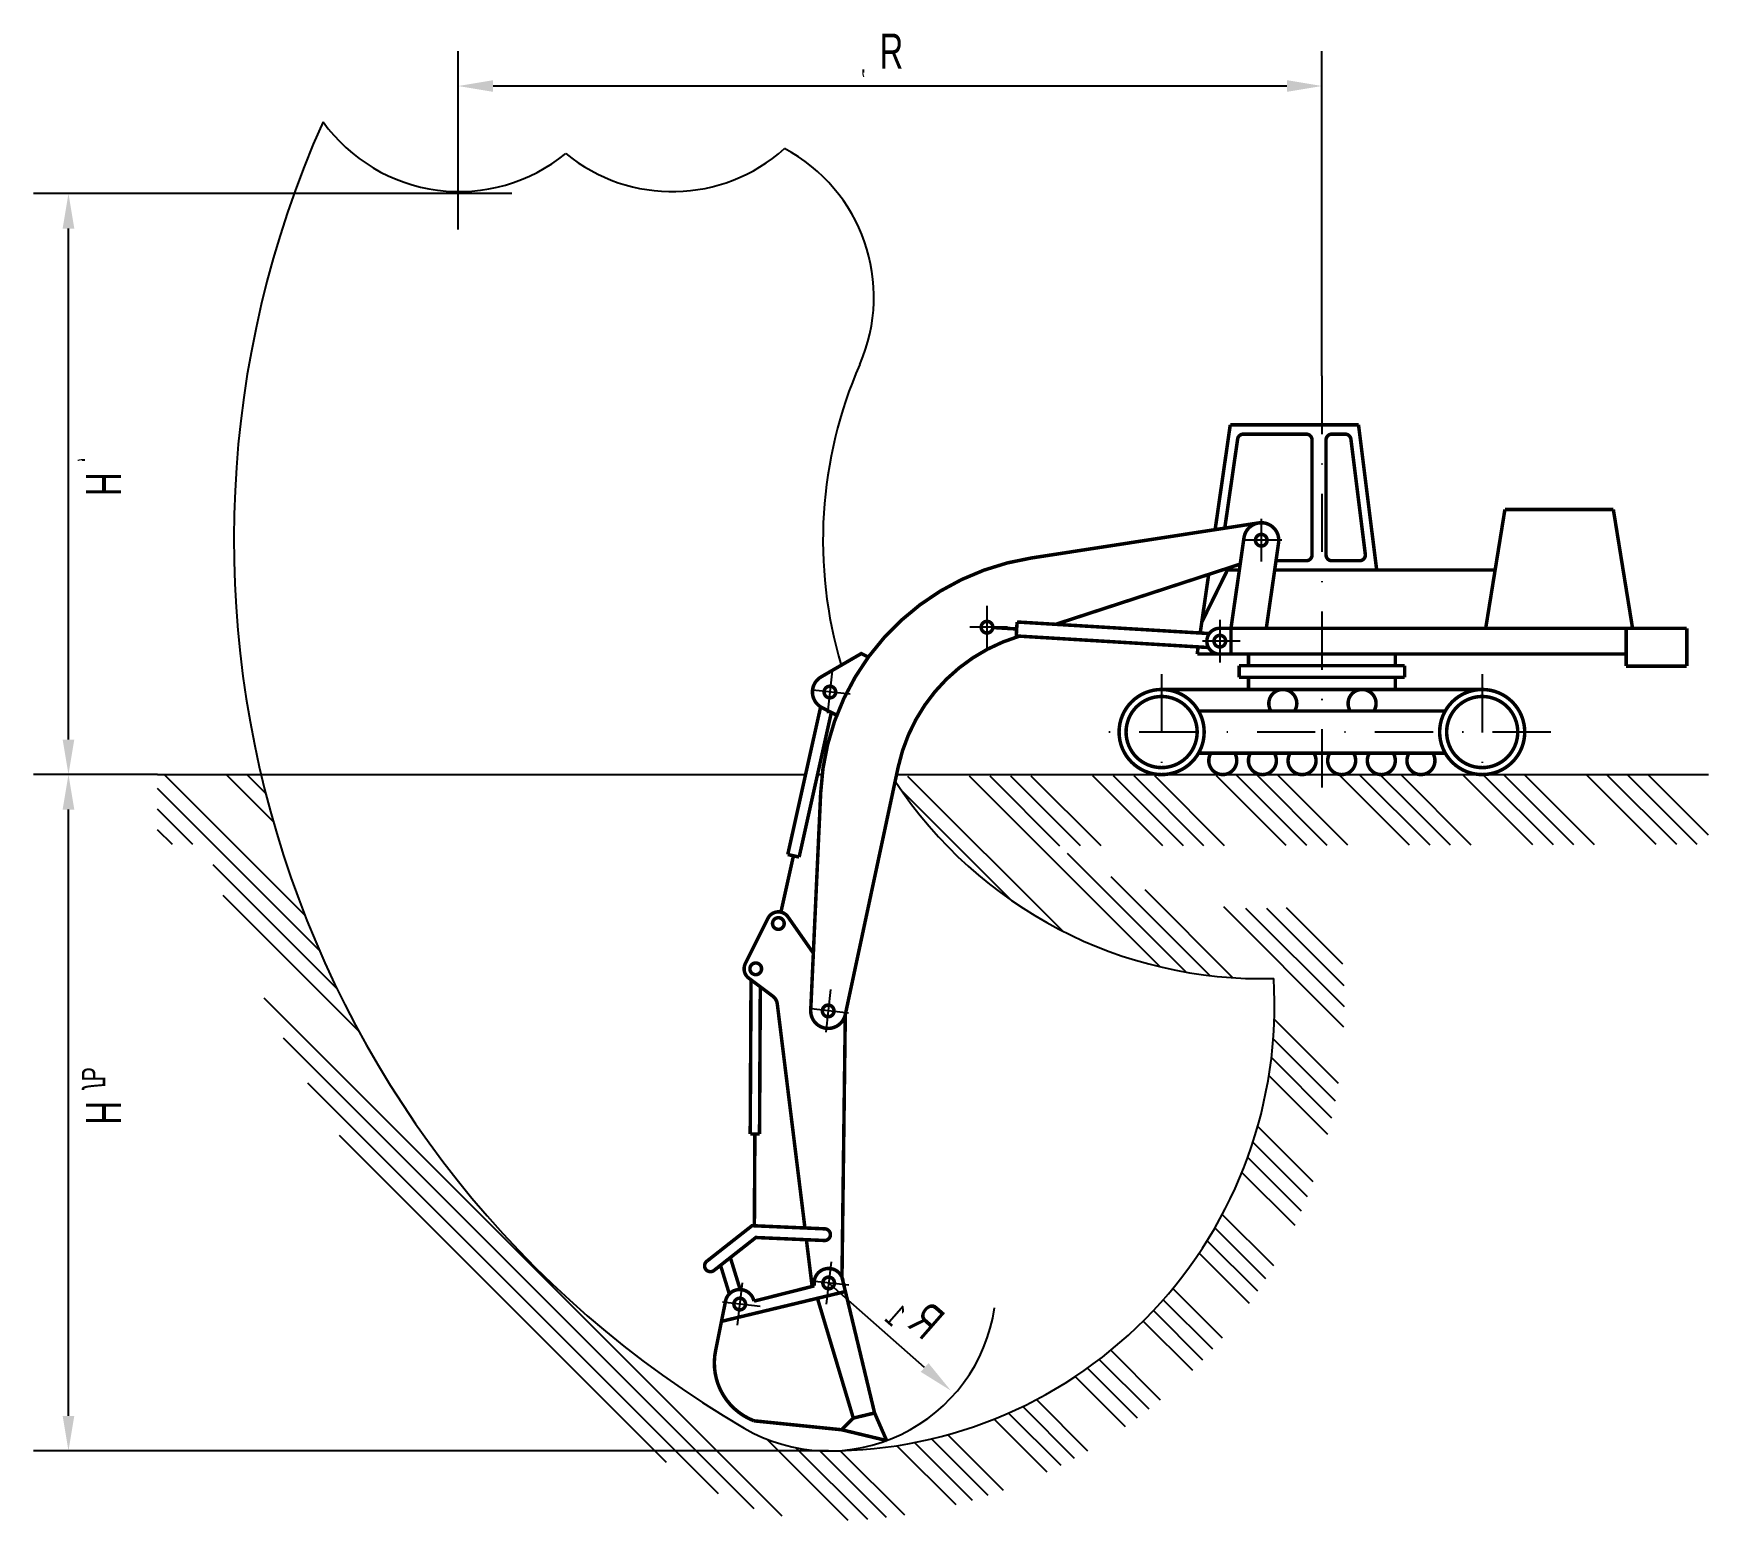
# Model space of a CAD drawing. Extents: x 178 to 322, y 35 to 163.
import ezdxf

# ---------------------------------------------------------------- set-up
doc = ezdxf.new("R2010")
doc.units = 0
doc.header["$LTSCALE"] = 25
doc.header["$MEASUREMENT"] = 0
doc.linetypes.add('CENTERM', pattern=[0.4, 0.2, -0.1, 0, -0.1])
doc.layers.get('0').update_dxf_attribs({"linetype": 'CONTINUOUS'})
doc.layers.add('Ћ‘€', color=1, linetype='CENTERM')
doc.styles.add('CYRILLC', font='Cyrillc', dxfattribs={"width": 0.7, "height": 3})
doc.styles.add('‘’ЂЌ„Ђђ’', font='txt')
doc.dimstyles.get("Standard").update_dxf_attribs({"dimtxt": 0.18, "dimasz": 0.18, "dimexe": 0.18, "dimexo": 0.0625, "dimgap": 0.09, "dimtad": 0, "dimtih": 1, "dimtoh": 1, "dimdec": 4, "dimzin": 0, "dimdsep": 46, "dimtxsty": '‘’ЂЌ„Ђђ’', "dimcen": 0.09, "dimadec": 0, "dimazin": 0, "dimtfac": 1, "dimtdec": 4, "dimtofl": 0, "dimtmove": 0, "dimatfit": 3, "dimfxl": 1, "dimtolj": 1, "dimtzin": 0, "dimarcsym": 0})

# ---------------------------------------------------------------- blocks, each defined once
blk = doc.blocks.new('*X4')
at = {"color": 0}
for p, q in [((136.45, 94.03), (141.63, 99.2)), ((137.41, 93.21), (143.39, 99.2)), ((139.17, 93.21), (145.16, 99.2)), ((140.94, 93.21), (146.92, 99.19)), ((146.23, 93.19), (152.21, 99.18)), ((147.99, 93.19), (153.98, 99.18)), ((149.75, 93.19), (155.74, 99.17)), ((151.52, 93.18), (157.51, 99.17)), ((156.81, 93.17), (162.8, 99.16)), ((158.57, 93.17), (164.56, 99.15)), ((160.34, 93.16), (166.32, 99.15)), ((162.1, 93.16), (168.09, 99.15)), ((256.85, 87.15), (268.92, 99.22)), ((259.56, 95.16), (263.62, 99.22)), ((260.22, 97.58), (261.85, 99.22)), ((167.39, 93.15), (173.38, 99.13)), ((169.16, 93.14), (175.14, 99.13)), ((170.92, 93.14), (176.91, 99.13)), ((172.69, 93.14), (178.67, 99.12)), ((177.98, 93.12), (183.96, 99.11)), ((179.74, 93.12), (185.73, 99.11)), ((181.5, 93.12), (187.49, 99.1)), ((183.27, 93.11), (189.26, 99.1)), ((183.49, 82.73), (199.84, 99.08)), ((188.56, 93.1), (194.55, 99.09)), ((190.32, 93.1), (196.31, 99.08)), ((191.87, 85.81), (205.13, 99.06)), ((192.09, 93.09), (198.07, 99.08)), ((196.27, 88.44), (205.69, 97.86)), ((255.6, 84.13), (269.49, 98.02)), ((266.46, 93.22), (269.49, 96.25)), ((268.22, 93.22), (269.49, 94.48)), ((181.27, 82.27), (191.43, 92.44)), ((254.09, 80.85), (264.73, 91.49)), ((177.25, 81.79), (184.79, 89.33)), ((179.2, 81.97), (187.68, 90.45)), ((167.68, 79.29), (176.13, 87.74)), ((167.71, 81.09), (174.34, 87.72)), ((167.72, 77.56), (178.04, 87.88)), ((167.82, 82.97), (172.64, 87.79)), ((252.22, 77.21), (263.87, 88.86)), ((215.92, 35.61), (260.34, 80.03)), ((168.19, 72.73), (173.7, 78.24)), ((168.45, 71.22), (173.79, 76.56)), ((218.32, 36.24), (258.68, 76.6)), ((168.75, 69.76), (173.95, 74.95)), ((169.1, 68.34), (174.16, 73.4)), ((221.39, 37.54), (256.61, 72.76)), ((170.36, 64.29), (175.12, 69.05)), ((170.85, 63.01), (175.53, 67.7)), ((225.84, 40.23), (253.88, 68.27)), ((171.37, 61.77), (175.98, 66.38)), ((171.92, 60.55), (176.47, 65.1)), ((173.75, 57.08), (178.16, 61.49)), ((174.42, 55.98), (178.79, 60.35)), ((175.11, 54.9), (179.45, 59.24)), ((175.83, 53.86), (180.15, 58.17)), ((178.15, 50.87), (182.41, 55.13)), ((178.97, 49.93), (183.22, 54.18)), ((179.82, 49.01), (184.07, 53.25)), ((180.69, 48.11), (184.94, 52.35)), ((183.46, 45.58), (187.72, 49.84)), ((184.44, 44.78), (188.71, 49.06)), ((185.44, 44.01), (189.73, 48.31)), ((186.46, 43.27), (190.78, 47.59)), ((189.69, 41.2), (194.11, 45.61)), ((190.83, 40.57), (195.28, 45.02)), ((191.99, 39.96), (196.49, 44.46)), ((193.18, 39.38), (197.74, 43.94)), ((196.93, 37.83), (201.7, 42.6)), ((198.25, 37.38), (203.11, 42.24)), ((199.6, 36.96), (204.56, 41.93)), ((210.26, 35.25), (217.24, 42.23)), ((200.99, 36.59), (206.07, 41.66)), ((205.4, 35.7), (210.93, 41.23)), ((206.97, 35.49), (212.71, 41.24)), ((208.58, 35.34), (214.73, 41.49))]:
    blk.add_line(p, q, dxfattribs=at)
blk = doc.blocks.new('*D7')
at = {"color": 0, "linetype": 'ByBlock'}
for p, q in [((219.12, 149.04), (178.08, 149.04)), ((181.08, 102.22), (181.08, 146.04)), ((188.73, 99.22), (178.08, 99.22))]:
    blk.add_line(p, q, dxfattribs=at)
for points in [[(180.58, 146.04), (181.58, 146.04), (181.08, 149.04)], [(180.58, 102.22), (181.58, 102.22), (181.08, 99.22)]]:
    blk.add_solid(points, dxfattribs=at)
at = {"color": 0, "linetype": 'ByBlock', "style": 'CYRILLC', "width": 0.7}
blk.add_text('H', height=3, rotation=270, dxfattribs=at).set_placement((182.58, 125.13))
blk = doc.blocks.new('*D6')
at = {"color": 0, "linetype": 'ByBlock'}
for p, q in [((188.73, 99.22), (178.08, 99.22)), ((181.08, 44.22), (181.08, 96.22)), ((246.29, 41.22), (178.08, 41.22))]:
    blk.add_line(p, q, dxfattribs=at)
for points in [[(180.58, 96.22), (181.58, 96.22), (181.08, 99.22)], [(180.58, 44.22), (181.58, 44.22), (181.08, 41.22)]]:
    blk.add_solid(points, dxfattribs=at)
at = {"color": 0, "linetype": 'ByBlock', "style": 'CYRILLC', "width": 0.7}
blk.add_text('H', height=3, rotation=270, dxfattribs=at).set_placement((182.58, 71.22))
blk = doc.blocks.new('*D5')
at = {"color": 0, "linetype": 'ByBlock'}
for p, q in [((214.51, 145.97), (214.51, 161.27)), ((288.6, 133.41), (288.6, 161.27)), ((285.6, 158.27), (217.51, 158.27))]:
    blk.add_line(p, q, dxfattribs=at)
for points in [[(217.51, 157.77), (217.51, 158.77), (214.51, 158.27)], [(285.6, 157.77), (285.6, 158.77), (288.6, 158.27)]]:
    blk.add_solid(points, dxfattribs=at)
at = {"color": 0, "linetype": 'ByBlock', "style": 'CYRILLC', "width": 0.7}
blk.add_text('R', height=3, dxfattribs=at).set_placement((250.66, 159.77))

msp = doc.modelspace()

# ---------------------------------------------------------------- linework, layer by layer
for p, q in [((188.7265, 99.21567), (244.30951, 99.21567)), ((245.334, 99.21567), (245.73497, 99.21567)), ((252.11689, 99.21567), (321.75617, 99.21567)), ((254.5231, 48.36707), (246.29075, 55.61567))]:
    msp.add_line(p, q)
at = {"const_width": 0.3}
for points in [[(280.74381, 129.21567), (279.44473, 120.22271)], [(280.74381, 129.21567), (291.74381, 129.21567)], [(291.74381, 129.21567), (293.30381, 116.75567)], [(283.17514, 120.79814), (263.66713, 117.78899)], [(304.30381, 121.95567), (302.65381, 111.75567)], [(304.30381, 121.95567), (313.60381, 121.95567)], [(313.60381, 121.95567), (315.25381, 111.75567)], [(280.80381, 111.75567), (281.91902, 119.5287)], [(283.83453, 111.75567), (284.88861, 119.10264)], [(278.89017, 116.38373), (278.1643, 111.3589)], [(280.51429, 116.78932), (278.29755, 112.28134)], [(280.49774, 116.75567), (281.52117, 116.75567)], [(284.55189, 116.75567), (303.46264, 116.75567)], [(262.38393, 111.10528), (262.45593, 112.30312)], [(278.94818, 111.31178), (262.45593, 112.30312)], [(262.41993, 111.7042), (260.37329, 111.82722)], [(278.87618, 110.11395), (262.38393, 111.10528)], [(279.66817, 111.75567), (319.90381, 111.75567)], [(280.80381, 109.55567), (280.80381, 111.75567)], [(314.70381, 111.75567), (314.70381, 108.51567)], [(319.90381, 111.75567), (319.90381, 108.51567)], [(249.6978, 109.29537), (249.09608, 109.59643), (245.64599, 107.59492)], [(277.99214, 110.16709), (277.90381, 109.55567)], [(277.90381, 109.55567), (314.70381, 109.55567)], [(282.30381, 109.55567), (282.30381, 108.55567)], [(294.90381, 109.55567), (294.90381, 108.55567)], [(281.50381, 108.55567), (295.70381, 108.55567)], [(281.50381, 108.55567), (281.50381, 107.55567)], [(295.70381, 108.55567), (295.70381, 107.55567)], [(314.70381, 108.51567), (319.90381, 108.51567)], [(302.35381, 106.51567), (274.85381, 106.51567)], [(281.50381, 107.55567), (295.70381, 107.55567)], [(282.30381, 107.55567), (282.30381, 106.51567)], [(294.90381, 107.55567), (294.90381, 106.51567)], [(245.60327, 105.02572), (242.78319, 92.36126)], [(246.98682, 104.30665), (245.71136, 104.96419)], [(246.5211, 104.54674), (243.75929, 92.14391)], [(299.18342, 104.6743), (278.0242, 104.6743)], [(299.18342, 101.05704), (278.0242, 101.05704)], [(245.60917, 97.68221), (244.75412, 79.01845)], [(243.27124, 92.25258), (242.19524, 87.42043)], [(242.78319, 92.36126), (243.75929, 92.14391)], [(239.63184, 81.61342), (239.5616, 68.39354)], [(240.42868, 81.01539), (240.36159, 68.38929)], [(247.71943, 78.63636), (247.43388, 56.11005)], [(239.5616, 68.39354), (240.36159, 68.38929)], [(239.9616, 68.39142), (239.91978, 60.5216)], [(235.85287, 57.49002), (239.71974, 60.5303), (245.96409, 60.25863)], [(236.47095, 56.7039), (240.0465, 59.51514), (245.92063, 59.25957)], [(244.3805, 59.32658), (244.87498, 55.31943)], [(238.70116, 55.05421), (237.85846, 57.79482)], [(237.76993, 54.68028), (237.01594, 57.1324)], [(247.43388, 56.11005), (250.2321, 44.46762)], [(237.09632, 52.32378), (247.85042, 54.90849)], [(245.07001, 55.36876), (239.88105, 54.05633)], [(245.33097, 54.30294), (248.40625, 44.02878)], [(248.40625, 44.02878), (250.2321, 44.46762)], [(250.2321, 44.46762), (251.2656, 42.10231)], [(248.40625, 44.02878), (247.4063, 43.02817)], [(247.4063, 43.02817), (251.2656, 42.10231)]]:
    msp.add_lwpolyline(points, dxfattribs=at)
for points in [[(280.27145, 120.35024), (281.37465, 127.98716, -0.372791729), (281.86951, 128.41567), (287.25882, 128.41567, -0.414213562), (287.75882, 127.91567), (287.75882, 118.05567, -0.414213562), (287.25882, 117.55567), (284.66666, 117.55567, -0.456885234)], [(281.91902, 119.5287, -0.931173513), (284.90381, 119.31567, -1)], [(284.90381, 119.31567, -0.035639722), (284.88861, 119.10264, -1)], [(263.66713, 117.78899, 0.357107249), (245.60917, 97.68221)], [(281.59435, 117.26576), (265.76901, 112.10397, 0.273790696)], [(262.65686, 111.08888), (262.61108, 111.07394, 0.273790696), (252.25038, 99.84041), (247.71943, 78.63636)], [(279.67929, 109.55567, -0.853307049), (279.66817, 111.75567, 1)], [(245.71136, 104.96419, -0.592624474), (245.64599, 107.59492, -1)], [(286.44909, 105.31567, 1), (284.04909, 105.31567, 0.147335703), (284.24873, 104.6529, 1)], [(293.24909, 105.31567, 1), (290.84909, 105.31567, 0.120482416), (290.98449, 104.76194, 1)], [(277.90381, 102.86567, -1), (271.80381, 102.86567, -1), (277.90381, 102.86567, -1)], [(286.29128, 104.72082, 0.130393661), (286.44909, 105.31567, 1)], [(293.06314, 104.67402, 0.141983997), (293.24909, 105.31567, 1)], [(299.30381, 102.86567, 1), (305.40381, 102.86567, 1), (299.30381, 102.86567, 1)], [(281.30007, 100.41567, -1), (278.90007, 100.41567, -0.128307539), (279.05303, 101.00194, -1)], [(281.18259, 100.93349, -0.112008253), (281.30007, 100.41567, -1)], [(284.70007, 100.41567, -1), (282.30007, 100.41567, -0.147335703), (282.4997, 101.07844, -1)], [(284.54226, 101.01052, -0.130393661), (284.70007, 100.41567, -1)], [(288.10007, 100.41567, -1), (285.70007, 100.41567, -0.118918591), (285.83207, 100.96282, -1)], [(287.94725, 101.00168, -0.128242493), (288.10007, 100.41567, -1)], [(291.50007, 100.41567, -1), (289.10007, 100.41567, -0.120482416), (289.23546, 100.9694, -1)], [(291.31411, 101.05732, -0.141983997), (291.50007, 100.41567, -1)], [(294.90007, 100.41567, -1), (292.50007, 100.41567, -0.137334225), (292.67449, 101.03872, -1)], [(294.6974, 101.08299, -0.148499921), (294.90007, 100.41567, -1)], [(298.30007, 100.41567, -1), (295.90007, 100.41567, -0.13686648), (296.07335, 101.03683, -1)], [(298.10445, 101.07235, -0.145782505), (298.30007, 100.41567, -1)], [(244.97778, 83.90048), (242.79729, 87.01754, 0.568518384), (241.08334, 86.89131), (239.14233, 83.00671, 0.362298899), (239.43662, 81.75993), (241.49415, 80.21576, -0.203802499), (241.88636, 79.53842), (244.25632, 60.33293)], [(247.71943, 78.63636, -0.920847142), (244.75412, 79.01845, -1)], [(247.74312, 78.78192, -0.035639722), (247.70417, 78.57194, -1)], [(245.96409, 60.25863, -1), (245.92063, 59.25957, -0.414965322)], [(236.47095, 56.7039, -1.033879011), (235.85287, 57.49002, -2.054361429)], [(245.07001, 55.36876, -0.078089953), (245.05311, 55.75507, -0.915786746), (247.53369, 55.69478, -1)], [(237.42267, 53.94881, -0.85513277), (239.88105, 54.05633, -1)], [(237.42267, 53.94881), (236.60358, 49.87027, 0.369322671), (239.88549, 43.79469, 1.30800583)], [(247.4063, 43.02817), (239.88549, 43.79469, -0.669985348)]]:
    msp.add_lwpolyline(points, format="xyb", dxfattribs=at)
for points in [[(289.45882, 117.55567), (291.8309, 117.55567, 0.451182932), (292.32703, 118.11779), (291.09255, 127.97779, 0.378186), (290.59643, 128.41567), (289.45882, 128.41567, 0.414213562), (288.95882, 127.91567), (288.95882, 118.05567, 0.414213562)], [(283.90381, 119.31567, -1), (282.90381, 119.31567, -1)], [(260.37419, 111.85722, -1), (259.37419, 111.85722, -1)], [(280.34896, 110.65656, -1), (279.34896, 110.65656, -1)], [(246.89555, 106.24148, -1), (245.90184, 106.35341, -1)], [(278.50381, 102.86567, -1), (271.20381, 102.86567, -1)], [(298.70381, 102.86567, 1), (306.00381, 102.86567, 1)], [(242.47474, 86.38838, -1), (241.48102, 86.5003, -1)], [(240.53374, 82.50378, -1), (239.54002, 82.6157, -1)], [(246.74941, 78.89384, -1), (245.75569, 79.00576, -1)], [(246.7876, 55.55971, -1), (245.79389, 55.67163, -1)], [(239.15716, 53.75346, -1), (238.16345, 53.86538, -1)]]:
    msp.add_lwpolyline(points, format="xyb", close=True, dxfattribs=at)
for centre, radius, start, end in [((283.40381, 119.31567), 88.12293, 155.9698927, 239.7739505), ((214.60381, 163.61567), 14.4, 215.7582569, 309.3788834), ((232.87585, 163.61567), 14.4, 230.6211166, 311.9085351), ((235.76737, 140.1668), 14.4, 336.3603388, 62.1509921), ((283.40381, 119.31567), 37.6, 156.3603388, 196.5704449), ((283.40381, 119.31567), 37.6, 213.3488717, 271.6267437), ((246.30851, 79.44666), 38.231, 269.9412041, 3.4252524), ((246.29075, 55.61567), 14.4, 239.7739505, 351.4648144)]:
    msp.add_arc(centre, radius, start, end)
msp.add_solid([(254.19268, 47.99181), (254.85352, 48.74234), (256.77468, 46.38455)])
at = {"layer": 'Ћ‘€'}
for p, q in [((288.60381, 133.40796), (288.60381, 97.41538)), ((283.40381, 121.15523), (283.40381, 117.4935)), ((285.15878, 119.31567), (281.92171, 119.31567)), ((259.87419, 113.69679), (259.87419, 110.03505)), ((279.84896, 112.49612), (279.84896, 108.83439)), ((261.62916, 111.85722), (258.39209, 111.85722)), ((281.60393, 110.65656), (278.36686, 110.65656)), ((246.60458, 108.12545), (246.19475, 104.48672)), ((274.85381, 107.82013), (274.85381, 97.93562)), ((302.35381, 107.82013), (302.35381, 97.93562)), ((248.14264, 106.10103), (244.9259, 106.46333)), ((308.239, 102.86567), (269.42048, 102.86567)), ((246.45844, 80.77781), (246.04861, 77.13908)), ((247.99649, 78.75338), (244.77976, 79.11568)), ((246.49663, 57.44368), (246.08681, 53.80495)), ((238.86619, 55.63742), (238.45636, 51.9987)), ((248.03469, 55.41925), (244.81795, 55.78155)), ((240.40425, 53.613), (237.18751, 53.9753))]:
    msp.add_line(p, q, dxfattribs=at)

# ---------------------------------------------------------------- block references
at = {"xscale": -1}
msp.add_blockref('*X4', (458.2192, 0), dxfattribs=at)

# ---------------------------------------------------------------- texts
at = {"style": 'CYRILLC', "text_generation_flag": 2, "width": 0.7}
msp.add_text('‚', height=2, dxfattribs=at).set_placement((249.47417, 159.42552))
for s, height, rotation, p in [('‚', 2, 270, (182.23266, 125.97462)), ('Љ', 2, 270, (182.23266, 72.14559)), ('1', 2, 318.7396444, (251.77959, 51.76746)), ('R', 3, 318.7951684, (254.46925, 50.61398))]:
    msp.add_text(s, height=height, rotation=rotation, dxfattribs=at).set_placement(p)

# ---------------------------------------------------------------- dimensions: what is measured, and where the dimension line sits
dim = msp.add_linear_dim(base=(214.50859, 158.27204), p1=(288.60381, 133.40796), p2=(214.50859, 145.96826), text='R', dimstyle='Standard')
dim.commit()
dim.dimension.update_dxf_attribs({"geometry": '*D5', "text_midpoint": (251.5562, 161.27204)})
for base, p1, p2, picture, middle in [((181.07995, 149.04421), (188.7265, 99.21567), (219.11943, 149.04421), '*D7', (184.07995, 124.12994)), ((181.07995, 99.21567), (246.29075, 41.21567), (188.7265, 99.21567), '*D6', (184.07995, 70.21567))]:
    dim = msp.add_linear_dim(base=base, p1=p1, p2=p2, angle=270, text='H', dimstyle='Standard')
    dim.commit()
    dim.dimension.update_dxf_attribs({"geometry": picture, "text_midpoint": middle})

doc.saveas('drawing.dxf')
